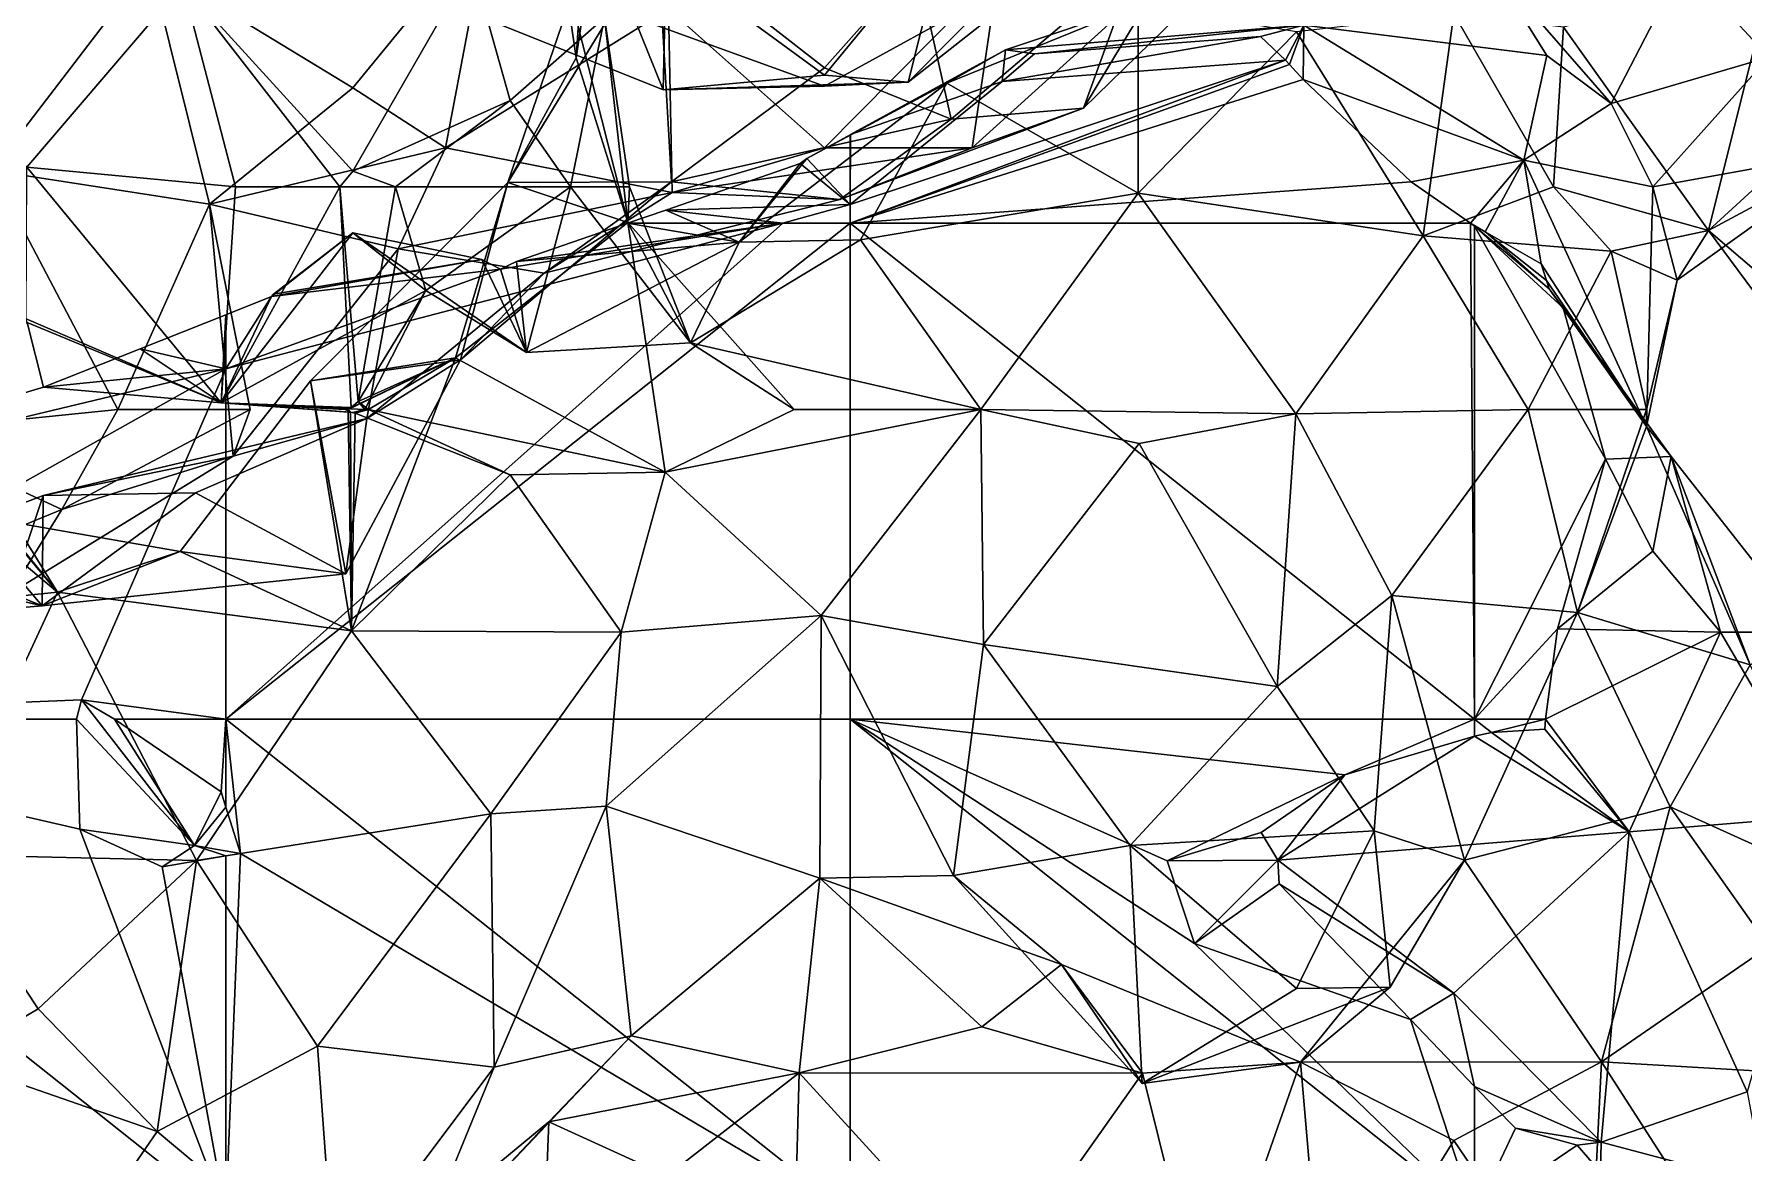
# Model space of a CAD drawing. Extents: x 290034 to 295698, y 4553723 to 4561693.
# Drawn here: x 294304.7 to 294441.6, y 4559275 to 4559364.6 of the extents above; entities that cross this region are included whole.
import ezdxf

# ---------------------------------------------------------------- set-up
doc = ezdxf.new("R2010")
doc.units = 0
doc.layers.add('Au_ppm_Pref_-_0_2', color=7, linetype='CONTINUOUS')

msp = doc.modelspace()

# ---------------------------------------------------------------- linework, layer by layer
at = {"layer": 'Au_ppm_Pref_-_0_2'}
for points in [[(294341, 4559373.52, 1843.13), (294313.92, 4559370.19, 1842.59), (294330.16, 4559360.29, 1843.83)], [(294341, 4559373.52, 1843.13), (294330.16, 4559360.29, 1843.83), (294337.58, 4559355.48, 1847.61)], [(294341, 4559373.52, 1843.13), (294337.58, 4559355.48, 1847.61), (294355.45, 4559366.58, 1846.01)], [(294355.27, 4559370.59, 1811.61), (294367.95, 4559361.31, 1814.48), (294377.79, 4559373.29, 1812.47)], [(294377.79, 4559373.29, 1812.47), (294367.95, 4559361.31, 1814.48), (294374.63, 4559360.74, 1817.43)], [(294377.79, 4559373.29, 1812.47), (294374.63, 4559360.74, 1817.43), (294390.22, 4559373.02, 1818.08)], [(294342.57, 4559352.72, 1870.93), (294348.56, 4559370.19, 1874.09), (294354.56, 4559372.34, 1869.27)], [(294354.56, 4559372.34, 1869.27), (294355.69, 4559352.78, 1864.54), (294342.57, 4559352.72, 1870.93)], [(294354.56, 4559372.34, 1869.27), (294367.95, 4559361.9, 1867.71), (294355.69, 4559352.78, 1864.54)], [(294354.56, 4559372.34, 1869.27), (294375.31, 4559370.19, 1868.41), (294367.95, 4559361.9, 1867.71)], [(294390.22, 4559373.02, 1818.08), (294374.63, 4559360.74, 1817.43), (294381.96, 4559368.14, 1823.43)], [(294355.27, 4559370.59, 1811.61), (294338.42, 4559366.79, 1817.31), (294355.01, 4559360.14, 1818.33)], [(294355.27, 4559370.59, 1811.61), (294355.01, 4559360.14, 1818.33), (294367.95, 4559361.31, 1814.48)], [(294392.96, 4559370.44, 1864.9), (294378.08, 4559357.79, 1864.31), (294375.31, 4559370.19, 1868.41)], [(294378.08, 4559357.79, 1864.31), (294392.96, 4559370.44, 1864.9), (294388.69, 4559358.68, 1859.01)], [(294392.96, 4559370.44, 1864.9), (294400.47, 4559370.19, 1859.01), (294388.69, 4559358.68, 1859.01)], [(294298.17, 4559370.19, 1838.45), (294301.27, 4559353.69, 1841.77), (294313.92, 4559370.19, 1842.59)], [(294301.27, 4559353.69, 1841.77), (294318.69, 4559350.99, 1845.34), (294313.92, 4559370.19, 1842.59)], [(294313.92, 4559370.19, 1842.59), (294318.69, 4559350.99, 1845.34), (294330.16, 4559360.29, 1843.83)], [(294316.55, 4559368.56, 1888.43), (294339.7, 4559370.19, 1887.27), (294330.16, 4559353.62, 1888.29)], [(294342.76, 4559359.28, 1885.07), (294330.16, 4559353.62, 1888.29), (294339.7, 4559370.19, 1887.27)], [(294350.32, 4559365.89, 1882.77), (294342.76, 4559359.28, 1885.07), (294339.7, 4559370.19, 1887.27)], [(294348.05, 4559362.7, 1876.83), (294348.56, 4559370.19, 1874.09), (294342.57, 4559352.72, 1870.93)], [(294352.19, 4559349.51, 1878.55), (294350.32, 4559365.89, 1882.77), (294346.95, 4559370.19, 1878.81)], [(294352.19, 4559349.51, 1878.55), (294346.95, 4559370.19, 1878.81), (294348.05, 4559362.7, 1876.83)], [(294348.05, 4559362.7, 1876.83), (294346.95, 4559370.19, 1878.81), (294349.18, 4559370.19, 1876.83)], [(294348.05, 4559362.7, 1876.83), (294349.18, 4559370.19, 1876.83), (294348.56, 4559370.19, 1874.09)], [(294355.45, 4559366.58, 1846.01), (294367.95, 4559355.48, 1848.17), (294381.84, 4559369.55, 1846.73)], [(294378.08, 4559357.79, 1864.31), (294367.95, 4559361.9, 1867.71), (294375.31, 4559370.19, 1868.41)], [(294379.77, 4559355.49, 1853.74), (294381.84, 4559369.55, 1846.73), (294367.95, 4559355.48, 1848.17)], [(294381.84, 4559369.55, 1846.73), (294379.77, 4559355.49, 1853.74), (294395.17, 4559369.44, 1852.84)], [(294379.77, 4559355.49, 1853.74), (294388.69, 4559358.68, 1859.01), (294395.17, 4559369.44, 1852.84)], [(294388.69, 4559358.68, 1859.01), (294400.47, 4559370.19, 1859.01), (294395.17, 4559369.44, 1852.84)], [(294406.32, 4559365.3, 1894.04), (294421.23, 4559370.19, 1890.06), (294425.78, 4559362.88, 1894.64)], [(294436.7, 4559370.19, 1891.93), (294430.95, 4559359.03, 1890.93), (294421.23, 4559370.19, 1890.06)], [(294430.95, 4559359.03, 1890.93), (294425.78, 4559362.88, 1894.64), (294421.23, 4559370.19, 1890.06)], [(294427.11, 4559365.16, 1880.99), (294438.73, 4559348.87, 1882.87), (294444.04, 4559370.16, 1877.18)], [(294443.55, 4559362.75, 1891.18), (294430.95, 4559359.03, 1890.93), (294436.7, 4559370.19, 1891.93)], [(294443.55, 4559362.75, 1891.18), (294436.7, 4559370.19, 1891.93), (294450.35, 4559370.19, 1891.91)], [(294444.04, 4559370.16, 1877.18), (294438.73, 4559348.87, 1882.87), (294442.55, 4559352.37, 1876.83)], [(294316.55, 4559368.56, 1888.43), (294304.07, 4559353.95, 1889.94), (294294.72, 4559366.33, 1886.31)], [(294316.55, 4559368.56, 1888.43), (294320.77, 4559352.37, 1888.71), (294304.07, 4559353.95, 1889.94)], [(294316.55, 4559368.56, 1888.43), (294329.12, 4559352.37, 1888.22), (294320.77, 4559352.37, 1888.71)], [(294316.55, 4559368.56, 1888.43), (294330.16, 4559353.62, 1888.29), (294329.12, 4559352.37, 1888.22)], [(294367.95, 4559360.42, 1820.69), (294352.66, 4559365.96, 1824.16), (294381.96, 4559368.14, 1823.43)], [(294374.63, 4559360.74, 1817.43), (294367.95, 4559360.42, 1820.69), (294381.96, 4559368.14, 1823.43)], [(294355.45, 4559366.58, 1846.01), (294337.58, 4559355.48, 1847.61), (294355.73, 4559351.92, 1852.97)], [(294338.42, 4559366.79, 1817.31), (294352.66, 4559365.96, 1824.16), (294355.01, 4559360.14, 1818.33)], [(294355.45, 4559366.58, 1846.01), (294355.73, 4559351.92, 1852.97), (294367.95, 4559355.48, 1848.17)], [(294393.07, 4559351.85, 1883.8), (294393.07, 4559366.88, 1888.95), (294377.73, 4559360.68, 1887.27)], [(294393.07, 4559366.88, 1888.95), (294382.44, 4559363.34, 1893.25), (294377.73, 4559360.68, 1887.27)], [(294406.32, 4559365.3, 1894.04), (294382.44, 4559363.34, 1893.25), (294393.07, 4559366.88, 1888.95)], [(294393.07, 4559366.88, 1888.95), (294393.07, 4559351.85, 1883.8), (294405.75, 4559364.78, 1884.57)], [(294418.35, 4559366.22, 1887.38), (294405.75, 4559364.78, 1884.57), (294415.88, 4559348.45, 1885.24)], [(294426.33, 4559352.37, 1886.53), (294418.35, 4559366.22, 1887.38), (294415.88, 4559348.45, 1885.24)], [(294427.11, 4559365.16, 1880.99), (294418.35, 4559366.22, 1887.38), (294426.33, 4559352.37, 1886.53)], [(294350.32, 4559365.89, 1882.77), (294347.61, 4559352.37, 1885.06), (294342.76, 4559359.28, 1885.07)], [(294352.32, 4559352.37, 1882.77), (294347.61, 4559352.37, 1885.06), (294350.32, 4559365.89, 1882.77)], [(294352.32, 4559352.37, 1882.77), (294350.32, 4559365.89, 1882.77), (294352.19, 4559349.51, 1878.55)], [(294352.66, 4559365.96, 1824.16), (294367.95, 4559360.42, 1820.69), (294355.01, 4559360.14, 1818.33)], [(294384.75, 4559363.02, 1894.24), (294382.44, 4559363.34, 1893.25), (294406.32, 4559365.3, 1894.04)], [(294384.75, 4559363.02, 1894.24), (294406.32, 4559365.3, 1894.04), (294402.86, 4559364.4, 1895.03)], [(294402.86, 4559364.4, 1895.03), (294406.32, 4559365.3, 1894.04), (294404.85, 4559362.5, 1895.47)], [(294404.85, 4559362.5, 1895.47), (294406.32, 4559365.3, 1894.04), (294405.19, 4559362.17, 1895.55)], [(294405.19, 4559362.17, 1895.55), (294406.32, 4559365.3, 1894.04), (294406.26, 4559360.96, 1895.87)], [(294406.32, 4559365.3, 1894.04), (294423.94, 4559354.5, 1896.15), (294406.26, 4559360.96, 1895.87)], [(294406.32, 4559365.3, 1894.04), (294425.78, 4559362.88, 1894.64), (294423.94, 4559354.5, 1896.15)], [(294427.11, 4559365.16, 1880.99), (294426.33, 4559352.37, 1886.53), (294438.73, 4559348.87, 1882.87)], [(294404.85, 4559362.5, 1895.47), (294382.17, 4559360.79, 1894.47), (294402.86, 4559364.4, 1895.03)], [(294402.86, 4559364.4, 1895.03), (294382.17, 4559360.79, 1894.47), (294384.75, 4559363.02, 1894.24)], [(294415.88, 4559348.45, 1885.24), (294405.75, 4559364.78, 1884.57), (294393.07, 4559351.85, 1883.8)], [(294352.19, 4559349.51, 1878.55), (294348.05, 4559362.7, 1876.83), (294342.57, 4559352.72, 1870.93)], [(294404.85, 4559362.5, 1895.47), (294370, 4559350.95, 1895.47), (294382.17, 4559360.79, 1894.47)], [(294405.19, 4559362.17, 1895.55), (294370, 4559349.45, 1895.73), (294404.85, 4559362.5, 1895.47)], [(294404.85, 4559362.5, 1895.47), (294370, 4559349.45, 1895.73), (294370, 4559350.95, 1895.47)], [(294370, 4559349.45, 1895.73), (294405.19, 4559362.17, 1895.55), (294406.26, 4559360.96, 1895.87)], [(294370.02, 4559356.55, 1894.51), (294377.73, 4559360.68, 1887.27), (294382.44, 4559363.34, 1893.25)], [(294382.17, 4559360.79, 1894.47), (294370.02, 4559356.55, 1894.51), (294382.44, 4559363.34, 1893.25)], [(294382.44, 4559363.34, 1893.25), (294384.75, 4559363.02, 1894.24), (294382.17, 4559360.79, 1894.47)], [(294423.94, 4559354.5, 1896.15), (294425.78, 4559362.88, 1894.64), (294430.95, 4559359.03, 1890.93)], [(294443.55, 4559362.75, 1891.18), (294434.28, 4559352.37, 1890.27), (294430.95, 4559359.03, 1890.93)], [(294450.81, 4559355.36, 1887.53), (294434.28, 4559352.37, 1890.27), (294443.55, 4559362.75, 1891.18)], [(294355.01, 4559360.14, 1818.33), (294374.63, 4559360.74, 1817.43), (294367.95, 4559361.31, 1814.48)], [(294374.63, 4559360.74, 1817.43), (294355.01, 4559360.14, 1818.33), (294367.95, 4559360.42, 1820.69)], [(294355.69, 4559352.78, 1864.54), (294367.95, 4559361.9, 1867.71), (294378.08, 4559357.79, 1864.31)], [(294370, 4559349.45, 1895.73), (294406.26, 4559360.96, 1895.87), (294414.92, 4559352.78, 1898.1)], [(294370, 4559350.95, 1895.47), (294370.02, 4559356.55, 1894.51), (294382.17, 4559360.79, 1894.47)], [(294406.26, 4559360.96, 1895.87), (294423.94, 4559354.5, 1896.15), (294414.92, 4559352.78, 1898.1)], [(294330.16, 4559360.29, 1843.83), (294318.69, 4559350.99, 1845.34), (294337.58, 4559355.48, 1847.61)], [(294361.1, 4559347.94, 1889.25), (294377.73, 4559360.68, 1887.27), (294366.52, 4559354.63, 1894.67)], [(294370.82, 4559348.12, 1885.54), (294377.73, 4559360.68, 1887.27), (294361.1, 4559347.94, 1889.25)], [(294370, 4559356.53, 1894.51), (294366.52, 4559354.63, 1894.67), (294377.73, 4559360.68, 1887.27)], [(294370.02, 4559356.55, 1894.51), (294370, 4559356.53, 1894.51), (294377.73, 4559360.68, 1887.27)], [(294370.82, 4559348.12, 1885.54), (294393.07, 4559351.85, 1883.8), (294377.73, 4559360.68, 1887.27)], [(294342.76, 4559359.28, 1885.07), (294333.58, 4559352.37, 1887.09), (294330.16, 4559353.62, 1888.29)], [(294347.61, 4559352.37, 1885.06), (294333.58, 4559352.37, 1887.09), (294342.76, 4559359.28, 1885.07)], [(294388.69, 4559358.68, 1859.01), (294369.18, 4559351.35, 1859.03), (294378.08, 4559357.79, 1864.31)], [(294379.77, 4559355.49, 1853.74), (294369.18, 4559351.35, 1859.03), (294388.69, 4559358.68, 1859.01)], [(294423.94, 4559354.5, 1896.15), (294430.95, 4559359.03, 1890.93), (294434.28, 4559352.37, 1890.27)], [(294355.69, 4559352.78, 1864.54), (294378.08, 4559357.79, 1864.31), (294369.18, 4559351.35, 1859.03)], [(294337.58, 4559355.48, 1847.61), (294318.69, 4559350.99, 1845.34), (294333.8, 4559347.41, 1851.25)], [(294333.8, 4559347.41, 1851.25), (294355.73, 4559351.92, 1852.97), (294337.58, 4559355.48, 1847.61)], [(294369.18, 4559351.35, 1859.03), (294379.77, 4559355.49, 1853.74), (294355.73, 4559351.92, 1852.97)], [(294367.95, 4559355.48, 1848.17), (294355.73, 4559351.92, 1852.97), (294379.77, 4559355.49, 1853.74)], [(294366.52, 4559354.63, 1894.67), (294370, 4559356.53, 1894.51), (294370, 4559350.95, 1895.47)], [(294370, 4559350.95, 1895.47), (294370, 4559356.53, 1894.51), (294370.02, 4559356.55, 1894.51)], [(294436.22, 4559344.91, 1888.71), (294434.28, 4559352.37, 1890.27), (294450.81, 4559355.36, 1887.53)], [(294438.73, 4559348.87, 1882.87), (294436.22, 4559344.91, 1888.71), (294450.81, 4559355.36, 1887.53)], [(294456.86, 4559333.39, 1882.51), (294438.73, 4559348.87, 1882.87), (294450.81, 4559355.36, 1887.53)], [(294304.01, 4559341.81, 1894), (294304.07, 4559353.95, 1889.94), (294319.64, 4559335.07, 1887.9)], [(294320.77, 4559352.37, 1888.71), (294319.64, 4559335.07, 1887.9), (294304.07, 4559353.95, 1889.94)], [(294355.24, 4559350.51, 1894.84), (294366, 4559354.23, 1894.72), (294370, 4559350.95, 1895.47)], [(294355.24, 4559350.51, 1894.84), (294361.1, 4559347.94, 1889.25), (294366, 4559354.23, 1894.72)], [(294366, 4559354.23, 1894.72), (294361.1, 4559347.94, 1889.25), (294366.52, 4559354.63, 1894.67)], [(294366, 4559354.23, 1894.72), (294366.52, 4559354.63, 1894.67), (294370, 4559350.95, 1895.47)], [(294414.92, 4559352.78, 1898.1), (294423.94, 4559354.5, 1896.15), (294419.67, 4559349.45, 1899.09)], [(294423.94, 4559354.5, 1896.15), (294420.85, 4559348.77, 1899.27), (294419.67, 4559349.45, 1899.09)], [(294423.94, 4559354.5, 1896.15), (294425.33, 4559346.2, 1899.93), (294420.85, 4559348.77, 1899.27)], [(294433.77, 4559333.19, 1894.24), (294425.33, 4559346.2, 1899.93), (294423.94, 4559354.5, 1896.15)], [(294433.77, 4559333.19, 1894.24), (294423.94, 4559354.5, 1896.15), (294434.28, 4559352.37, 1890.27)], [(294311.36, 4559334.55, 1844.11), (294301.27, 4559353.69, 1841.77), (294293.49, 4559332.73, 1840.87)], [(294311.36, 4559334.55, 1844.11), (294318.69, 4559350.99, 1845.34), (294301.27, 4559353.69, 1841.77)], [(294338.39, 4559338.69, 1877.75), (294342.57, 4559352.72, 1870.93), (294326.79, 4559336.85, 1870.66)], [(294342.57, 4559352.72, 1870.93), (294338.79, 4559338.53, 1864.18), (294326.79, 4559336.85, 1870.66)], [(294333.58, 4559352.37, 1887.09), (294329.12, 4559352.37, 1888.22), (294330.16, 4559353.62, 1888.29)], [(294352.19, 4559349.51, 1878.55), (294342.57, 4559352.72, 1870.93), (294338.39, 4559338.69, 1877.75)], [(294342.57, 4559352.72, 1870.93), (294355.69, 4559352.78, 1864.54), (294338.79, 4559338.53, 1864.18)], [(294338.79, 4559338.53, 1864.18), (294355.69, 4559352.78, 1864.54), (294345.49, 4559345.47, 1858)], [(294369.18, 4559351.35, 1859.03), (294345.49, 4559345.47, 1858), (294355.69, 4559352.78, 1864.54)], [(294419.67, 4559349.45, 1899.09), (294370, 4559349.45, 1895.73), (294414.92, 4559352.78, 1898.1)], [(294330.05, 4559334.71, 1882.77), (294319.64, 4559335.07, 1887.9), (294329.12, 4559352.37, 1888.22)], [(294320.77, 4559352.37, 1888.71), (294329.12, 4559352.37, 1888.22), (294319.64, 4559335.07, 1887.9)], [(294330.6, 4559335.18, 1882.77), (294330.05, 4559334.71, 1882.77), (294329.12, 4559352.37, 1888.22)], [(294330.6, 4559335.18, 1882.77), (294329.12, 4559352.37, 1888.22), (294333.58, 4559352.37, 1887.09)], [(294336.02, 4559344.08, 1888.71), (294330.6, 4559335.18, 1882.77), (294333.58, 4559352.37, 1887.09)], [(294336.02, 4559344.08, 1888.71), (294333.58, 4559352.37, 1887.09), (294347.61, 4559352.37, 1885.06)], [(294333.8, 4559347.41, 1851.25), (294345.49, 4559345.47, 1858), (294355.73, 4559351.92, 1852.97)], [(294336.02, 4559344.08, 1888.71), (294347.61, 4559352.37, 1885.06), (294344.09, 4559339.1, 1889.59)], [(294344.09, 4559339.1, 1889.59), (294347.61, 4559352.37, 1885.06), (294357.22, 4559339.89, 1883.66)], [(294345.49, 4559345.47, 1858), (294369.18, 4559351.35, 1859.03), (294355.73, 4559351.92, 1852.97)], [(294352.32, 4559352.37, 1882.77), (294357.22, 4559339.89, 1883.66), (294347.61, 4559352.37, 1885.06)], [(294357.22, 4559339.89, 1883.66), (294352.32, 4559352.37, 1882.77), (294352.19, 4559349.51, 1878.55)], [(294370.82, 4559348.12, 1885.54), (294380.46, 4559334.54, 1882.79), (294393.07, 4559351.85, 1883.8)], [(294405.68, 4559334.2, 1883.38), (294393.07, 4559351.85, 1883.8), (294380.46, 4559334.54, 1882.79)], [(294415.88, 4559348.45, 1885.24), (294393.07, 4559351.85, 1883.8), (294405.68, 4559334.2, 1883.38)], [(294415.88, 4559348.45, 1885.24), (294430.95, 4559347.23, 1886.99), (294426.33, 4559352.37, 1886.53)], [(294426.33, 4559352.37, 1886.53), (294430.95, 4559347.23, 1886.99), (294438.73, 4559348.87, 1882.87)], [(294436.22, 4559344.91, 1888.71), (294433.77, 4559333.19, 1894.24), (294434.28, 4559352.37, 1890.27)], [(294442.55, 4559352.37, 1876.83), (294438.73, 4559348.87, 1882.87), (294445.94, 4559339.15, 1877.73)], [(294321.94, 4559334.55, 1847.13), (294318.69, 4559350.99, 1845.34), (294311.36, 4559334.55, 1844.11)], [(294318.69, 4559350.99, 1845.34), (294321.94, 4559334.55, 1847.13), (294320.6, 4559330.81, 1852.72)], [(294318.69, 4559350.99, 1845.34), (294320.6, 4559330.81, 1852.72), (294333.8, 4559347.41, 1851.25)], [(294364.6, 4559349.45, 1895.47), (294352.17, 4559349.45, 1894.87), (294355.24, 4559350.51, 1894.84)], [(294355.24, 4559350.51, 1894.84), (294352.17, 4559349.45, 1894.87), (294361.1, 4559347.94, 1889.25)], [(294364.6, 4559349.45, 1895.47), (294355.24, 4559350.51, 1894.84), (294370, 4559350.95, 1895.47)], [(294370, 4559350.95, 1895.47), (294370, 4559349.45, 1895.73), (294364.6, 4559349.45, 1895.47)], [(294323.66, 4559343.6, 1894.58), (294319.64, 4559335.07, 1887.9), (294330.16, 4559348.68, 1889.94)], [(294336.02, 4559344.08, 1888.71), (294330.16, 4559348.68, 1889.94), (294319.64, 4559335.07, 1887.9)], [(294341.99, 4559345.77, 1895.06), (294364.6, 4559349.45, 1895.47), (294320, 4559337.79, 1895.47)], [(294370, 4559349.45, 1895.73), (294370, 4559309.76, 1903.7), (294320, 4559309.76, 1900.61)], [(294320, 4559309.76, 1900.61), (294320, 4559337.79, 1895.47), (294364.6, 4559349.45, 1895.47)], [(294364.6, 4559349.45, 1895.47), (294370, 4559349.45, 1895.73), (294320, 4559309.76, 1900.61)], [(294323.66, 4559343.6, 1894.58), (294330.16, 4559348.68, 1889.94), (294323.82, 4559343.78, 1894.56)], [(294330.16, 4559348.68, 1889.94), (294340.5, 4559346.55, 1894.85), (294323.82, 4559343.78, 1894.56)], [(294344.09, 4559339.1, 1889.59), (294340.5, 4559346.55, 1894.85), (294330.16, 4559348.68, 1889.94)], [(294344.09, 4559339.1, 1889.59), (294330.16, 4559348.68, 1889.94), (294336.02, 4559344.08, 1888.71)], [(294352.19, 4559349.51, 1878.55), (294338.39, 4559338.69, 1877.75), (294355.18, 4559329.54, 1881.01)], [(294343.28, 4559346.4, 1895.01), (294364.6, 4559349.45, 1895.47), (294341.99, 4559345.77, 1895.06)], [(294352.17, 4559349.45, 1894.87), (294364.6, 4559349.45, 1895.47), (294343.28, 4559346.4, 1895.01)], [(294343.28, 4559346.4, 1895.01), (294361.1, 4559347.94, 1889.25), (294352.17, 4559349.45, 1894.87)], [(294357.22, 4559339.89, 1883.66), (294352.19, 4559349.51, 1878.55), (294365.52, 4559334.55, 1877.97)], [(294352.19, 4559349.51, 1878.55), (294355.18, 4559329.54, 1881.01), (294365.52, 4559334.55, 1877.97)], [(294370, 4559349.45, 1895.73), (294419.67, 4559349.45, 1899.09), (294420, 4559309.76, 1906.15)], [(294420, 4559309.76, 1906.15), (294370, 4559309.76, 1903.7), (294370, 4559349.45, 1895.73)], [(294415.88, 4559348.45, 1885.24), (294405.68, 4559334.2, 1883.38), (294424.28, 4559334.55, 1885.91)], [(294415.88, 4559348.45, 1885.24), (294424.28, 4559334.55, 1885.91), (294430.95, 4559347.23, 1886.99)], [(294420, 4559309.76, 1906.15), (294419.67, 4559349.45, 1899.09), (294420, 4559349.23, 1899.15)], [(294419.67, 4559349.45, 1899.09), (294420.85, 4559348.77, 1899.27), (294420, 4559349.23, 1899.15)], [(294420, 4559349.23, 1899.15), (294420.85, 4559348.77, 1899.27), (294425.98, 4559344.2, 1900.27)], [(294420, 4559349.23, 1899.15), (294425.98, 4559344.2, 1900.27), (294427.09, 4559342.68, 1900.58)], [(294420, 4559349.23, 1899.15), (294427.09, 4559342.68, 1900.58), (294430.49, 4559330.58, 1902.86)], [(294420, 4559349.23, 1899.15), (294430.49, 4559330.58, 1902.86), (294420, 4559309.76, 1906.15)], [(294420.85, 4559348.77, 1899.27), (294425.77, 4559344.87, 1900.15), (294425.98, 4559344.2, 1900.27)], [(294425.77, 4559344.87, 1900.15), (294420.85, 4559348.77, 1899.27), (294425.33, 4559346.2, 1899.93)], [(294436.22, 4559344.91, 1888.71), (294438.73, 4559348.87, 1882.87), (294430.95, 4559347.23, 1886.99)], [(294456.86, 4559333.39, 1882.51), (294445.94, 4559339.15, 1877.73), (294438.73, 4559348.87, 1882.87)], [(294320.6, 4559330.81, 1852.72), (294331.3, 4559333.83, 1859.08), (294333.8, 4559347.41, 1851.25)], [(294333.8, 4559347.41, 1851.25), (294331.3, 4559333.83, 1859.08), (294345.49, 4559345.47, 1858)], [(294361.1, 4559347.94, 1889.25), (294343.28, 4559346.4, 1895.01), (294344.09, 4559339.1, 1889.59)], [(294344.09, 4559339.1, 1889.59), (294357.22, 4559339.89, 1883.66), (294361.1, 4559347.94, 1889.25)], [(294370.82, 4559348.12, 1885.54), (294361.1, 4559347.94, 1889.25), (294357.22, 4559339.89, 1883.66)], [(294370.82, 4559348.12, 1885.54), (294357.22, 4559339.89, 1883.66), (294380.46, 4559334.54, 1882.79)], [(294433.77, 4559334.55, 1888.71), (294430.95, 4559347.23, 1886.99), (294424.28, 4559334.55, 1885.91)], [(294433.77, 4559334.55, 1888.71), (294436.22, 4559344.91, 1888.71), (294430.95, 4559347.23, 1886.99)], [(294323.66, 4559343.6, 1894.58), (294341.99, 4559345.77, 1895.06), (294320, 4559337.79, 1895.47)], [(294323.66, 4559343.6, 1894.58), (294340.5, 4559346.55, 1894.85), (294341.99, 4559345.77, 1895.06)], [(294323.82, 4559343.78, 1894.56), (294340.5, 4559346.55, 1894.85), (294323.66, 4559343.6, 1894.58)], [(294344.09, 4559339.1, 1889.59), (294341.99, 4559345.77, 1895.06), (294340.5, 4559346.55, 1894.85)], [(294344.09, 4559339.1, 1889.59), (294343.28, 4559346.4, 1895.01), (294341.99, 4559345.77, 1895.06)], [(294433.77, 4559333.19, 1894.24), (294425.77, 4559344.87, 1900.15), (294425.33, 4559346.2, 1899.93)], [(294338.79, 4559338.53, 1864.18), (294345.49, 4559345.47, 1858), (294331.3, 4559333.83, 1859.08)], [(294433.77, 4559333.19, 1894.24), (294425.98, 4559344.2, 1900.27), (294425.77, 4559344.87, 1900.15)], [(294433.77, 4559333.19, 1894.24), (294436.22, 4559344.91, 1888.71), (294433.77, 4559334.55, 1888.71)], [(294331.14, 4559334.55, 1883.23), (294336.02, 4559344.08, 1888.71), (294319.64, 4559335.07, 1887.9)], [(294320, 4559342.13, 1894.67), (294319.64, 4559335.07, 1887.9), (294323.66, 4559343.6, 1894.58)], [(294320, 4559342.13, 1894.67), (294323.66, 4559343.6, 1894.58), (294320, 4559337.79, 1895.47)], [(294336.02, 4559344.08, 1888.71), (294331.14, 4559334.55, 1883.23), (294330.6, 4559335.18, 1882.77)], [(294427.09, 4559342.68, 1900.58), (294425.98, 4559344.2, 1900.27), (294435.74, 4559330.79, 1900.58)], [(294425.98, 4559344.2, 1900.27), (294433.77, 4559333.19, 1894.24), (294435.74, 4559330.79, 1900.58)], [(294304.01, 4559341.81, 1894), (294319.64, 4559335.07, 1887.9), (294304.09, 4559341.5, 1894.06)], [(294313.13, 4559339.39, 1894.86), (294320, 4559342.13, 1894.67), (294320, 4559337.79, 1895.47)], [(294313.13, 4559339.39, 1894.86), (294319.64, 4559335.07, 1887.9), (294320, 4559342.13, 1894.67)], [(294427.09, 4559342.68, 1900.58), (294435.74, 4559330.79, 1900.58), (294430.49, 4559330.58, 1902.86)], [(294270, 4559325.82, 1895.47), (294304.09, 4559341.5, 1894.06), (294305.4, 4559336.32, 1895.09)], [(294304.09, 4559341.5, 1894.06), (294319.64, 4559335.07, 1887.9), (294305.4, 4559336.32, 1895.09)], [(294313.13, 4559339.39, 1894.86), (294320, 4559337.79, 1895.47), (294305.4, 4559336.32, 1895.09)], [(294305.4, 4559336.32, 1895.09), (294319.64, 4559335.07, 1887.9), (294313.13, 4559339.39, 1894.86)], [(294357.22, 4559339.89, 1883.66), (294365.52, 4559334.55, 1877.97), (294380.46, 4559334.54, 1882.79)], [(294270, 4559309.76, 1898.48), (294320, 4559337.79, 1895.47), (294308.43, 4559311.3, 1899.84)], [(294305.4, 4559336.32, 1895.09), (294320, 4559337.79, 1895.47), (294270, 4559325.82, 1895.47)], [(294270, 4559309.76, 1898.48), (294270, 4559325.82, 1895.47), (294320, 4559337.79, 1895.47)], [(294308.43, 4559311.3, 1899.84), (294320, 4559337.79, 1895.47), (294320, 4559309.76, 1900.61)], [(294330.06, 4559316.83, 1876.9), (294338.39, 4559338.69, 1877.75), (294326.79, 4559336.85, 1870.66)], [(294326.79, 4559336.85, 1870.66), (294338.79, 4559338.53, 1864.18), (294329.6, 4559321.38, 1863.66)], [(294329.6, 4559321.38, 1863.66), (294338.79, 4559338.53, 1864.18), (294331.3, 4559333.83, 1859.08)], [(294330.06, 4559316.83, 1876.9), (294329.81, 4559334.55, 1882.6), (294338.39, 4559338.69, 1877.75)], [(294329.81, 4559334.55, 1882.6), (294330.16, 4559334.77, 1882.69), (294338.39, 4559338.69, 1877.75)], [(294330.16, 4559334.77, 1882.69), (294330.6, 4559335.18, 1882.77), (294338.39, 4559338.69, 1877.75)], [(294338.39, 4559338.69, 1877.75), (294330.6, 4559335.18, 1882.77), (294331.42, 4559334.55, 1882.77)], [(294338.39, 4559338.69, 1877.75), (294331.42, 4559334.55, 1882.77), (294355.18, 4559329.54, 1881.01)], [(294330.06, 4559316.83, 1876.9), (294326.79, 4559336.85, 1870.66), (294316.34, 4559323.17, 1870.77)], [(294326.79, 4559336.85, 1870.66), (294329.6, 4559321.38, 1863.66), (294316.34, 4559323.17, 1870.77)], [(294331.14, 4559334.55, 1883.23), (294319.64, 4559335.07, 1887.9), (294330.16, 4559334.3, 1882.85)], [(294329.55, 4559334.55, 1882.77), (294319.64, 4559335.07, 1887.9), (294330.05, 4559334.71, 1882.77)], [(294329.99, 4559334.32, 1882.77), (294319.64, 4559335.07, 1887.9), (294329.55, 4559334.55, 1882.77)], [(294329.99, 4559334.32, 1882.77), (294330.16, 4559334.3, 1882.85), (294319.64, 4559335.07, 1887.9)], [(294330.05, 4559334.71, 1882.77), (294330.16, 4559334.77, 1882.69), (294329.81, 4559334.55, 1882.6)], [(294330.6, 4559335.18, 1882.77), (294330.16, 4559334.77, 1882.69), (294330.05, 4559334.71, 1882.77)], [(294331.14, 4559334.55, 1883.23), (294331.42, 4559334.55, 1882.77), (294330.6, 4559335.18, 1882.77)], [(294292.34, 4559318.49, 1883.07), (294306.52, 4559319.93, 1877.34), (294294.62, 4559334.55, 1877.89)], [(294306.88, 4559326.54, 1846.97), (294311.36, 4559334.55, 1844.11), (294293.49, 4559332.73, 1840.87)], [(294299.03, 4559326.18, 1870.89), (294294.27, 4559334.55, 1875.92), (294306.52, 4559319.93, 1877.34)], [(294294.27, 4559334.55, 1875.92), (294297.44, 4559334.55, 1876.83), (294306.52, 4559319.93, 1877.34)], [(294297.44, 4559334.55, 1876.83), (294294.62, 4559334.55, 1877.89), (294306.52, 4559319.93, 1877.34)], [(294317.56, 4559327.88, 1862.72), (294331.3, 4559333.83, 1859.08), (294305.38, 4559327.67, 1858.42)], [(294305.38, 4559327.67, 1858.42), (294331.3, 4559333.83, 1859.08), (294320.6, 4559330.81, 1852.72)], [(294321.94, 4559334.55, 1847.13), (294306.88, 4559326.54, 1846.97), (294320.6, 4559330.81, 1852.72)], [(294306.88, 4559326.54, 1846.97), (294321.94, 4559334.55, 1847.13), (294311.36, 4559334.55, 1844.11)], [(294331.3, 4559333.83, 1859.08), (294317.56, 4559327.88, 1862.72), (294329.6, 4559321.38, 1863.66)], [(294330.05, 4559334.71, 1882.77), (294329.81, 4559334.55, 1882.6), (294329.55, 4559334.55, 1882.77)], [(294329.55, 4559334.55, 1882.77), (294329.81, 4559334.55, 1882.6), (294329.99, 4559334.32, 1882.77)], [(294330.06, 4559316.83, 1876.9), (294329.99, 4559334.32, 1882.77), (294329.81, 4559334.55, 1882.6)], [(294330.06, 4559316.83, 1876.9), (294330.37, 4559334.25, 1882.77), (294329.99, 4559334.32, 1882.77)], [(294330.37, 4559334.25, 1882.77), (294330.16, 4559334.3, 1882.85), (294329.99, 4559334.32, 1882.77)], [(294330.06, 4559316.83, 1876.9), (294342.76, 4559329.31, 1878.57), (294330.37, 4559334.25, 1882.77)], [(294331.14, 4559334.55, 1883.23), (294330.16, 4559334.3, 1882.85), (294330.37, 4559334.25, 1882.77)], [(294331.14, 4559334.55, 1883.23), (294330.37, 4559334.25, 1882.77), (294331.42, 4559334.55, 1882.77)], [(294331.42, 4559334.55, 1882.77), (294330.37, 4559334.25, 1882.77), (294342.76, 4559329.31, 1878.57)], [(294331.42, 4559334.55, 1882.77), (294342.76, 4559329.31, 1878.57), (294355.18, 4559329.54, 1881.01)], [(294380.46, 4559334.54, 1882.79), (294365.52, 4559334.55, 1877.97), (294355.18, 4559329.54, 1881.01)], [(294380.46, 4559334.54, 1882.79), (294355.18, 4559329.54, 1881.01), (294367.68, 4559318.04, 1883.81)], [(294380.46, 4559334.54, 1882.79), (294367.68, 4559318.04, 1883.81), (294380.68, 4559315.73, 1877.22)], [(294380.46, 4559334.54, 1882.79), (294380.68, 4559315.73, 1877.22), (294393.15, 4559331.83, 1877.73)], [(294405.68, 4559334.2, 1883.38), (294380.46, 4559334.54, 1882.79), (294393.15, 4559331.83, 1877.73)], [(294404.18, 4559312.36, 1879.03), (294405.68, 4559334.2, 1883.38), (294393.15, 4559331.83, 1877.73)], [(294404.18, 4559312.36, 1879.03), (294413.36, 4559319.66, 1884.41), (294405.68, 4559334.2, 1883.38)], [(294413.36, 4559319.66, 1884.41), (294424.28, 4559334.55, 1885.91), (294405.68, 4559334.2, 1883.38)], [(294413.36, 4559319.66, 1884.41), (294428.23, 4559318.29, 1888.84), (294424.28, 4559334.55, 1885.91)], [(294428.23, 4559318.29, 1888.84), (294433.77, 4559334.55, 1888.71), (294424.28, 4559334.55, 1885.91)], [(294428.23, 4559318.29, 1888.84), (294433.77, 4559333.19, 1894.24), (294433.77, 4559334.55, 1888.71)], [(294293.46, 4559321.04, 1847.33), (294306.88, 4559326.54, 1846.97), (294293.49, 4559332.73, 1840.87)], [(294442.07, 4559314.09, 1895.88), (294433.77, 4559333.19, 1894.24), (294428.23, 4559318.29, 1888.84)], [(294435.74, 4559330.79, 1900.58), (294433.77, 4559333.19, 1894.24), (294442.07, 4559314.09, 1895.88)], [(294302.76, 4559319.84, 1853.07), (294305.38, 4559327.67, 1858.42), (294320.6, 4559330.81, 1852.72)], [(294302.76, 4559319.84, 1853.07), (294320.6, 4559330.81, 1852.72), (294306.88, 4559326.54, 1846.97)], [(294404.18, 4559312.36, 1879.03), (294393.15, 4559331.83, 1877.73), (294380.68, 4559315.73, 1877.22)], [(294435.74, 4559330.79, 1900.58), (294434.28, 4559323.2, 1904.31), (294430.49, 4559330.58, 1902.86)], [(294435.74, 4559330.79, 1900.58), (294439.7, 4559316.73, 1904.71), (294434.28, 4559323.2, 1904.31)], [(294442.07, 4559314.09, 1895.88), (294446.78, 4559316.73, 1900.58), (294435.74, 4559330.79, 1900.58)], [(294446.78, 4559316.73, 1900.58), (294439.7, 4559316.73, 1904.71), (294435.74, 4559330.79, 1900.58)], [(294330.06, 4559316.83, 1876.9), (294351.66, 4559316.73, 1878.57), (294342.76, 4559329.31, 1878.57)], [(294351.66, 4559316.73, 1878.57), (294355.18, 4559329.54, 1881.01), (294342.76, 4559329.31, 1878.57)], [(294367.68, 4559318.04, 1883.81), (294355.18, 4559329.54, 1881.01), (294351.66, 4559316.73, 1878.57)], [(294420, 4559309.76, 1906.15), (294430.49, 4559330.58, 1902.86), (294426.65, 4559316.99, 1905.12)], [(294430.49, 4559330.58, 1902.86), (294434.28, 4559323.2, 1904.31), (294426.65, 4559316.99, 1905.12)], [(294305.3, 4559318.82, 1864.92), (294317.56, 4559327.88, 1862.72), (294305.38, 4559327.67, 1858.42)], [(294305.3, 4559318.82, 1864.92), (294329.6, 4559321.38, 1863.66), (294317.56, 4559327.88, 1862.72)], [(294305.38, 4559327.67, 1858.42), (294291.01, 4559322.15, 1859.67), (294305.3, 4559318.82, 1864.92)], [(294291.01, 4559322.15, 1859.67), (294305.38, 4559327.67, 1858.42), (294302.76, 4559319.84, 1853.07)], [(294293.46, 4559321.04, 1847.33), (294302.76, 4559319.84, 1853.07), (294306.88, 4559326.54, 1846.97)], [(294292.36, 4559324.06, 1868.45), (294299.03, 4559326.18, 1870.89), (294305.3, 4559318.82, 1864.92)], [(294299.03, 4559326.18, 1870.89), (294306.52, 4559319.93, 1877.34), (294316.34, 4559323.17, 1870.77)], [(294299.03, 4559326.18, 1870.89), (294316.34, 4559323.17, 1870.77), (294305.3, 4559318.82, 1864.92)], [(294292.36, 4559324.06, 1868.45), (294305.3, 4559318.82, 1864.92), (294279.76, 4559316.73, 1864.95)], [(294316.34, 4559323.17, 1870.77), (294329.6, 4559321.38, 1863.66), (294305.3, 4559318.82, 1864.92)], [(294330.06, 4559316.83, 1876.9), (294316.34, 4559323.17, 1870.77), (294306.52, 4559319.93, 1877.34)], [(294439.7, 4559316.73, 1904.71), (294426.65, 4559316.99, 1905.12), (294434.28, 4559323.2, 1904.31)], [(294291.01, 4559322.15, 1859.67), (294279.76, 4559316.73, 1864.95), (294305.3, 4559318.82, 1864.92)], [(294292.34, 4559318.49, 1883.07), (294296.78, 4559298.92, 1878.91), (294306.52, 4559319.93, 1877.34)], [(294306.52, 4559319.93, 1877.34), (294296.78, 4559298.92, 1878.91), (294317.64, 4559298.44, 1878.77)], [(294330.06, 4559316.83, 1876.9), (294306.52, 4559319.93, 1877.34), (294317.64, 4559298.44, 1878.77)], [(294404.18, 4559312.36, 1879.03), (294411.96, 4559300.81, 1881.84), (294413.36, 4559319.66, 1884.41)], [(294411.96, 4559300.81, 1881.84), (294419.2, 4559298.47, 1888.25), (294413.36, 4559319.66, 1884.41)], [(294413.36, 4559319.66, 1884.41), (294419.2, 4559298.47, 1888.25), (294428.23, 4559318.29, 1888.84)], [(294419.2, 4559298.47, 1888.25), (294435.66, 4559302.74, 1893.48), (294428.23, 4559318.29, 1888.84)], [(294428.23, 4559318.29, 1888.84), (294435.66, 4559302.74, 1893.48), (294442.07, 4559314.09, 1895.88)], [(294350.47, 4559302.8, 1884.02), (294367.56, 4559297.03, 1888.45), (294367.68, 4559318.04, 1883.81)], [(294350.47, 4559302.8, 1884.02), (294367.68, 4559318.04, 1883.81), (294351.66, 4559316.73, 1878.57)], [(294367.56, 4559297.03, 1888.45), (294378.27, 4559297.24, 1882.3), (294367.68, 4559318.04, 1883.81)], [(294367.68, 4559318.04, 1883.81), (294378.27, 4559297.24, 1882.3), (294380.68, 4559315.73, 1877.22)], [(294426.65, 4559316.99, 1905.12), (294425.67, 4559309.76, 1906.37), (294420, 4559309.76, 1906.15)], [(294425.67, 4559309.76, 1906.37), (294426.65, 4559316.99, 1905.12), (294439.7, 4559316.73, 1904.71)], [(294330.06, 4559316.83, 1876.9), (294317.64, 4559298.44, 1878.77), (294341.21, 4559302.18, 1878.64)], [(294330.06, 4559316.83, 1876.9), (294341.21, 4559302.18, 1878.64), (294351.66, 4559316.73, 1878.57)], [(294350.47, 4559302.8, 1884.02), (294351.66, 4559316.73, 1878.57), (294341.21, 4559302.18, 1878.64)], [(294378.27, 4559297.24, 1882.3), (294392.43, 4559299.64, 1878.53), (294380.68, 4559315.73, 1877.22)], [(294404.18, 4559312.36, 1879.03), (294380.68, 4559315.73, 1877.22), (294392.43, 4559299.64, 1878.53)], [(294425.67, 4559309.76, 1906.37), (294439.7, 4559316.73, 1904.71), (294432.39, 4559300.72, 1907.64)], [(294432.39, 4559300.72, 1907.64), (294439.7, 4559316.73, 1904.71), (294448.3, 4559302.04, 1901.67)], [(294446.78, 4559316.73, 1900.58), (294448.3, 4559302.04, 1901.67), (294439.7, 4559316.73, 1904.71)], [(294451.04, 4559295.78, 1896.01), (294442.07, 4559314.09, 1895.88), (294435.66, 4559302.74, 1893.48)], [(294404.18, 4559312.36, 1879.03), (294392.43, 4559299.64, 1878.53), (294411.96, 4559300.81, 1881.84)], [(294270, 4559309.76, 1898.48), (294308.43, 4559311.3, 1899.84), (294308.05, 4559309.76, 1900.1)], [(294308.43, 4559311.3, 1899.84), (294317.5, 4559299.64, 1901.14), (294308.05, 4559309.76, 1900.1)], [(294320, 4559309.76, 1900.61), (294311.08, 4559309.76, 1900.23), (294308.43, 4559311.3, 1899.84)], [(294317.5, 4559299.64, 1901.14), (294308.43, 4559311.3, 1899.84), (294311.08, 4559309.76, 1900.23)], [(294308.05, 4559309.76, 1900.1), (294308.31, 4559300.95, 1901.48), (294270, 4559309.76, 1898.48)], [(294308.31, 4559300.95, 1901.48), (294320, 4559270.08, 1906.78), (294270, 4559309.76, 1898.48)], [(294320, 4559270.08, 1906.78), (294270, 4559270.08, 1905.08), (294270, 4559309.76, 1898.48)], [(294308.05, 4559309.76, 1900.1), (294317.5, 4559299.64, 1901.14), (294308.31, 4559300.95, 1901.48)], [(294311.08, 4559309.76, 1900.23), (294320, 4559309.76, 1900.61), (294319.64, 4559303.93, 1901.5)], [(294319.64, 4559303.93, 1901.5), (294317.5, 4559299.64, 1901.14), (294311.08, 4559309.76, 1900.23)], [(294320, 4559309.76, 1900.61), (294320, 4559302.71, 1901.71), (294319.64, 4559303.93, 1901.5)], [(294320, 4559309.76, 1900.61), (294321.18, 4559299, 1902.36), (294320, 4559302.71, 1901.71)], [(294370, 4559270.08, 1910.03), (294321.18, 4559299, 1902.36), (294320, 4559309.76, 1900.61)], [(294320, 4559309.76, 1900.61), (294370, 4559309.76, 1903.7), (294370, 4559270.08, 1910.03)], [(294397.57, 4559291.8, 1907.95), (294370, 4559309.76, 1903.7), (294395.38, 4559298.4, 1906.78)], [(294409.6, 4559305.3, 1906.36), (294395.38, 4559298.4, 1906.78), (294370, 4559309.76, 1903.7)], [(294420, 4559270.08, 1912.55), (294370, 4559309.76, 1903.7), (294397.57, 4559291.8, 1907.95)], [(294409.6, 4559305.3, 1906.36), (294370, 4559309.76, 1903.7), (294420, 4559309.76, 1906.15)], [(294420, 4559270.08, 1912.55), (294370, 4559270.08, 1910.03), (294370, 4559309.76, 1903.7)], [(294420, 4559308.38, 1906.37), (294409.6, 4559305.3, 1906.36), (294420, 4559309.76, 1906.15)], [(294421.35, 4559308.69, 1906.39), (294420, 4559308.38, 1906.37), (294420, 4559309.76, 1906.15)], [(294425.67, 4559309.76, 1906.37), (294421.35, 4559308.69, 1906.39), (294420, 4559309.76, 1906.15)], [(294425.67, 4559309.76, 1906.37), (294425.63, 4559308.95, 1906.5), (294421.35, 4559308.69, 1906.39)], [(294432.39, 4559300.72, 1907.64), (294421.35, 4559308.69, 1906.39), (294425.63, 4559308.95, 1906.5)], [(294432.39, 4559300.72, 1907.64), (294425.63, 4559308.95, 1906.5), (294425.67, 4559309.76, 1906.37)], [(294420, 4559308.38, 1906.37), (294404.25, 4559298.47, 1906.94), (294409.6, 4559305.3, 1906.36)], [(294432.39, 4559300.72, 1907.64), (294404.25, 4559298.47, 1906.94), (294420, 4559308.38, 1906.37)], [(294432.39, 4559300.72, 1907.64), (294420, 4559308.38, 1906.37), (294421.35, 4559308.69, 1906.39)], [(294402.91, 4559300.68, 1906.78), (294395.38, 4559298.4, 1906.78), (294409.6, 4559305.3, 1906.36)], [(294409.6, 4559305.3, 1906.36), (294404.25, 4559298.47, 1906.94), (294402.91, 4559300.68, 1906.78)], [(294317.5, 4559299.64, 1901.14), (294319.64, 4559303.93, 1901.5), (294320, 4559302.71, 1901.71)], [(294317.5, 4559299.64, 1901.14), (294320, 4559302.71, 1901.71), (294321.18, 4559299, 1902.36)], [(294341.21, 4559302.18, 1878.64), (294317.64, 4559298.44, 1878.77), (294327.33, 4559283.58, 1878.98)], [(294341.5, 4559281.88, 1883.01), (294341.21, 4559302.18, 1878.64), (294327.33, 4559283.58, 1878.98)], [(294350.47, 4559302.8, 1884.02), (294341.21, 4559302.18, 1878.64), (294341.5, 4559281.88, 1883.01)], [(294352.45, 4559284.4, 1889.19), (294350.47, 4559302.8, 1884.02), (294341.5, 4559281.88, 1883.01)], [(294352.45, 4559284.4, 1889.19), (294367.56, 4559297.03, 1888.45), (294350.47, 4559302.8, 1884.02)], [(294430.15, 4559282.32, 1888.96), (294435.66, 4559302.74, 1893.48), (294419.2, 4559298.47, 1888.25)], [(294430.15, 4559282.32, 1888.96), (294443.55, 4559291.55, 1891.16), (294435.66, 4559302.74, 1893.48)], [(294441.82, 4559279.93, 1906.03), (294432.39, 4559300.72, 1907.64), (294448.3, 4559302.04, 1901.67)], [(294443.55, 4559291.55, 1891.16), (294451.04, 4559295.78, 1896.01), (294435.66, 4559302.74, 1893.48)], [(294314.9, 4559297.92, 1902.23), (294320, 4559270.08, 1906.78), (294308.31, 4559300.95, 1901.48)], [(294308.31, 4559300.95, 1901.48), (294317.5, 4559299.64, 1901.14), (294314.9, 4559297.92, 1902.23)], [(294411.96, 4559300.81, 1881.84), (294392.43, 4559299.64, 1878.53), (294405.75, 4559288.19, 1879.19)], [(294404.25, 4559298.47, 1906.94), (294395.38, 4559298.4, 1906.78), (294402.91, 4559300.68, 1906.78)], [(294432.39, 4559300.72, 1907.64), (294418.35, 4559287.83, 1908.77), (294404.25, 4559298.47, 1906.94)], [(294413.25, 4559288.31, 1882.77), (294411.96, 4559300.81, 1881.84), (294405.75, 4559288.19, 1879.19)], [(294411.96, 4559300.81, 1881.84), (294413.25, 4559288.31, 1882.77), (294419.2, 4559298.47, 1888.25)], [(294430.13, 4559275.88, 1911.22), (294418.35, 4559287.83, 1908.77), (294432.39, 4559300.72, 1907.64)], [(294441.82, 4559279.93, 1906.03), (294430.13, 4559275.88, 1911.22), (294432.39, 4559300.72, 1907.64)], [(294314.9, 4559297.92, 1902.23), (294317.5, 4559299.64, 1901.14), (294320, 4559298.82, 1902.31)], [(294320, 4559298.82, 1902.31), (294317.5, 4559299.64, 1901.14), (294321.18, 4559299, 1902.36)], [(294378.27, 4559297.24, 1882.3), (294393.37, 4559280.59, 1882.56), (294392.43, 4559299.64, 1878.53)], [(294405.75, 4559288.19, 1879.19), (294392.43, 4559299.64, 1878.53), (294393.37, 4559280.59, 1882.56)], [(294298.03, 4559282.46, 1883.33), (294304.96, 4559286.55, 1878.64), (294296.78, 4559298.92, 1878.91)], [(294317.64, 4559298.44, 1878.77), (294296.78, 4559298.92, 1878.91), (294304.96, 4559286.55, 1878.64)], [(294304.96, 4559286.55, 1878.64), (294314.51, 4559276.73, 1879.87), (294317.64, 4559298.44, 1878.77)], [(294317.64, 4559298.44, 1878.77), (294314.51, 4559276.73, 1879.87), (294327.33, 4559283.58, 1878.98)], [(294320, 4559270.08, 1906.78), (294314.9, 4559297.92, 1902.23), (294320, 4559298.82, 1902.31)], [(294321.18, 4559299, 1902.36), (294320, 4559270.08, 1906.78), (294320, 4559298.82, 1902.31)], [(294370, 4559270.08, 1910.03), (294320, 4559270.08, 1906.78), (294321.18, 4559299, 1902.36)], [(294395.38, 4559298.4, 1906.78), (294404.25, 4559298.47, 1906.94), (294397.57, 4559291.8, 1907.95)], [(294397.57, 4559291.8, 1907.95), (294404.25, 4559298.47, 1906.94), (294404.35, 4559296.56, 1907.51)], [(294418.35, 4559287.83, 1908.77), (294404.35, 4559296.56, 1907.51), (294404.25, 4559298.47, 1906.94)], [(294419.2, 4559298.47, 1888.25), (294406.06, 4559282.29, 1888.69), (294430.15, 4559282.32, 1888.96)], [(294406.06, 4559282.29, 1888.69), (294419.2, 4559298.47, 1888.25), (294413.25, 4559288.31, 1882.77)], [(294365.92, 4559281.43, 1895.54), (294367.56, 4559297.03, 1888.45), (294352.45, 4559284.4, 1889.19)], [(294365.92, 4559281.43, 1895.54), (294380.55, 4559285.12, 1890.05), (294367.56, 4559297.03, 1888.45)], [(294386.93, 4559290.12, 1888.71), (294378.27, 4559297.24, 1882.3), (294367.56, 4559297.03, 1888.45)], [(294386.93, 4559290.12, 1888.71), (294367.56, 4559297.03, 1888.45), (294380.55, 4559285.12, 1890.05)], [(294386.93, 4559290.12, 1888.71), (294393.37, 4559280.59, 1882.56), (294378.27, 4559297.24, 1882.3)], [(294414.86, 4559285.72, 1909.77), (294397.57, 4559291.8, 1907.95), (294404.35, 4559296.56, 1907.51)], [(294418.35, 4559287.83, 1908.77), (294414.86, 4559285.72, 1909.77), (294404.35, 4559296.56, 1907.51)], [(294420, 4559270.08, 1912.55), (294397.57, 4559291.8, 1907.95), (294414.86, 4559285.72, 1909.77)], [(294430.15, 4559282.32, 1888.96), (294451.12, 4559281.1, 1891.08), (294443.55, 4559291.55, 1891.16)], [(294393.4, 4559281.42, 1894.69), (294386.93, 4559290.12, 1888.71), (294380.55, 4559285.12, 1890.05)], [(294406.06, 4559282.29, 1888.69), (294386.93, 4559290.12, 1888.71), (294393.4, 4559281.42, 1894.69)], [(294406.06, 4559282.29, 1888.69), (294393.37, 4559280.59, 1882.56), (294386.93, 4559290.12, 1888.71)], [(294406.06, 4559282.29, 1888.69), (294413.25, 4559288.31, 1882.77), (294393.37, 4559280.59, 1882.56)], [(294413.25, 4559288.31, 1882.77), (294405.75, 4559288.19, 1879.19), (294393.37, 4559280.59, 1882.56)], [(294418.35, 4559287.83, 1908.77), (294420, 4559280.35, 1910.89), (294414.86, 4559285.72, 1909.77)], [(294430.13, 4559275.88, 1911.22), (294420, 4559280.35, 1910.89), (294418.35, 4559287.83, 1908.77)], [(294298.03, 4559282.46, 1883.33), (294314.51, 4559276.73, 1879.87), (294304.96, 4559286.55, 1878.64)], [(294420, 4559280.35, 1910.89), (294420, 4559270.08, 1912.55), (294414.86, 4559285.72, 1909.77)], [(294352.45, 4559284.4, 1889.19), (294334.95, 4559265.93, 1888.71), (294345.87, 4559277.52, 1893.17)], [(294352.45, 4559284.4, 1889.19), (294341.5, 4559281.88, 1883.01), (294334.95, 4559265.93, 1888.71)], [(294365.92, 4559281.43, 1895.54), (294352.45, 4559284.4, 1889.19), (294345.87, 4559277.52, 1893.17)], [(294365.92, 4559281.43, 1895.54), (294393.4, 4559281.42, 1894.69), (294380.55, 4559285.12, 1890.05)], [(294328.71, 4559264.88, 1883.24), (294327.33, 4559283.58, 1878.98), (294314.51, 4559276.73, 1879.87)], [(294328.71, 4559264.88, 1883.24), (294341.5, 4559281.88, 1883.01), (294327.33, 4559283.58, 1878.98)], [(294292.34, 4559281.63, 1894.72), (294277.71, 4559263.92, 1895.89), (294305, 4559263.34, 1894.76)], [(294292.34, 4559281.63, 1894.72), (294305, 4559263.34, 1894.76), (294298.81, 4559265.83, 1888.71)], [(294298.81, 4559265.83, 1888.71), (294307.08, 4559265.93, 1883.57), (294298.03, 4559282.46, 1883.33)], [(294298.03, 4559282.46, 1883.33), (294307.08, 4559265.93, 1883.57), (294314.51, 4559276.73, 1879.87)], [(294328.71, 4559264.88, 1883.24), (294334.95, 4559265.93, 1888.71), (294341.5, 4559281.88, 1883.01)], [(294365.92, 4559281.43, 1895.54), (294345.87, 4559277.52, 1893.17), (294355.35, 4559273.19, 1897.95)], [(294365.92, 4559281.43, 1895.54), (294355.35, 4559273.19, 1897.95), (294365.32, 4559259.45, 1898.06)], [(294365.92, 4559281.43, 1895.54), (294365.32, 4559259.45, 1898.06), (294381.42, 4559264.46, 1895.99)], [(294365.92, 4559281.43, 1895.54), (294381.42, 4559264.46, 1895.99), (294393.4, 4559281.42, 1894.69)], [(294393.4, 4559281.42, 1894.69), (294381.42, 4559264.46, 1895.99), (294398.52, 4559260.8, 1889.06)], [(294406.06, 4559282.29, 1888.69), (294393.4, 4559281.42, 1894.69), (294398.52, 4559260.8, 1889.06)], [(294406.06, 4559282.29, 1888.69), (294398.52, 4559260.8, 1889.06), (294408.04, 4559259.35, 1885.15)], [(294406.06, 4559282.29, 1888.69), (294418.35, 4559276.02, 1884.46), (294430.15, 4559282.32, 1888.96)], [(294406.06, 4559282.29, 1888.69), (294408.04, 4559259.35, 1885.15), (294418.35, 4559276.02, 1884.46)], [(294418.35, 4559276.02, 1884.46), (294429.06, 4559260.24, 1884.67), (294430.15, 4559282.32, 1888.96)], [(294442.5, 4559263.15, 1888.87), (294430.15, 4559282.32, 1888.96), (294429.06, 4559260.24, 1884.67)], [(294430.15, 4559282.32, 1888.96), (294442.5, 4559263.15, 1888.87), (294451.12, 4559281.1, 1891.08)], [(294423.28, 4559277, 1911.58), (294420, 4559270.08, 1912.55), (294420, 4559280.35, 1910.89)], [(294430.13, 4559275.88, 1911.22), (294423.28, 4559277, 1911.58), (294420, 4559280.35, 1910.89)], [(294443.22, 4559272.43, 1913.23), (294430.13, 4559275.88, 1911.22), (294441.82, 4559279.93, 1906.03)], [(294330.33, 4559264.68, 1895.22), (294345.16, 4559259.85, 1898.3), (294345.87, 4559277.52, 1893.17)], [(294330.33, 4559264.68, 1895.22), (294345.87, 4559277.52, 1893.17), (294334.95, 4559265.93, 1888.71)], [(294345.87, 4559277.52, 1893.17), (294345.16, 4559259.85, 1898.3), (294355.35, 4559273.19, 1897.95)], [(294328.71, 4559264.88, 1883.24), (294314.51, 4559276.73, 1879.87), (294307.08, 4559265.93, 1883.57)], [(294408.04, 4559259.35, 1885.15), (294429.06, 4559260.24, 1884.67), (294418.35, 4559276.02, 1884.46)], [(294428.22, 4559275.66, 1912.02), (294420, 4559270.08, 1912.55), (294423.28, 4559277, 1911.58)], [(294430.13, 4559275.88, 1911.22), (294428.22, 4559275.66, 1912.02), (294423.28, 4559277, 1911.58)], [(294430.13, 4559275.88, 1911.22), (294430.09, 4559273.49, 1912.46), (294428.22, 4559275.66, 1912.02)], [(294430.09, 4559273.49, 1912.46), (294430.13, 4559275.88, 1911.22), (294443.22, 4559272.43, 1913.23)], [(294430.09, 4559273.49, 1912.46), (294420, 4559270.08, 1912.55), (294428.22, 4559275.66, 1912.02)]]:
    msp.add_3dface(points, dxfattribs=at)

doc.saveas('drawing.dxf')
